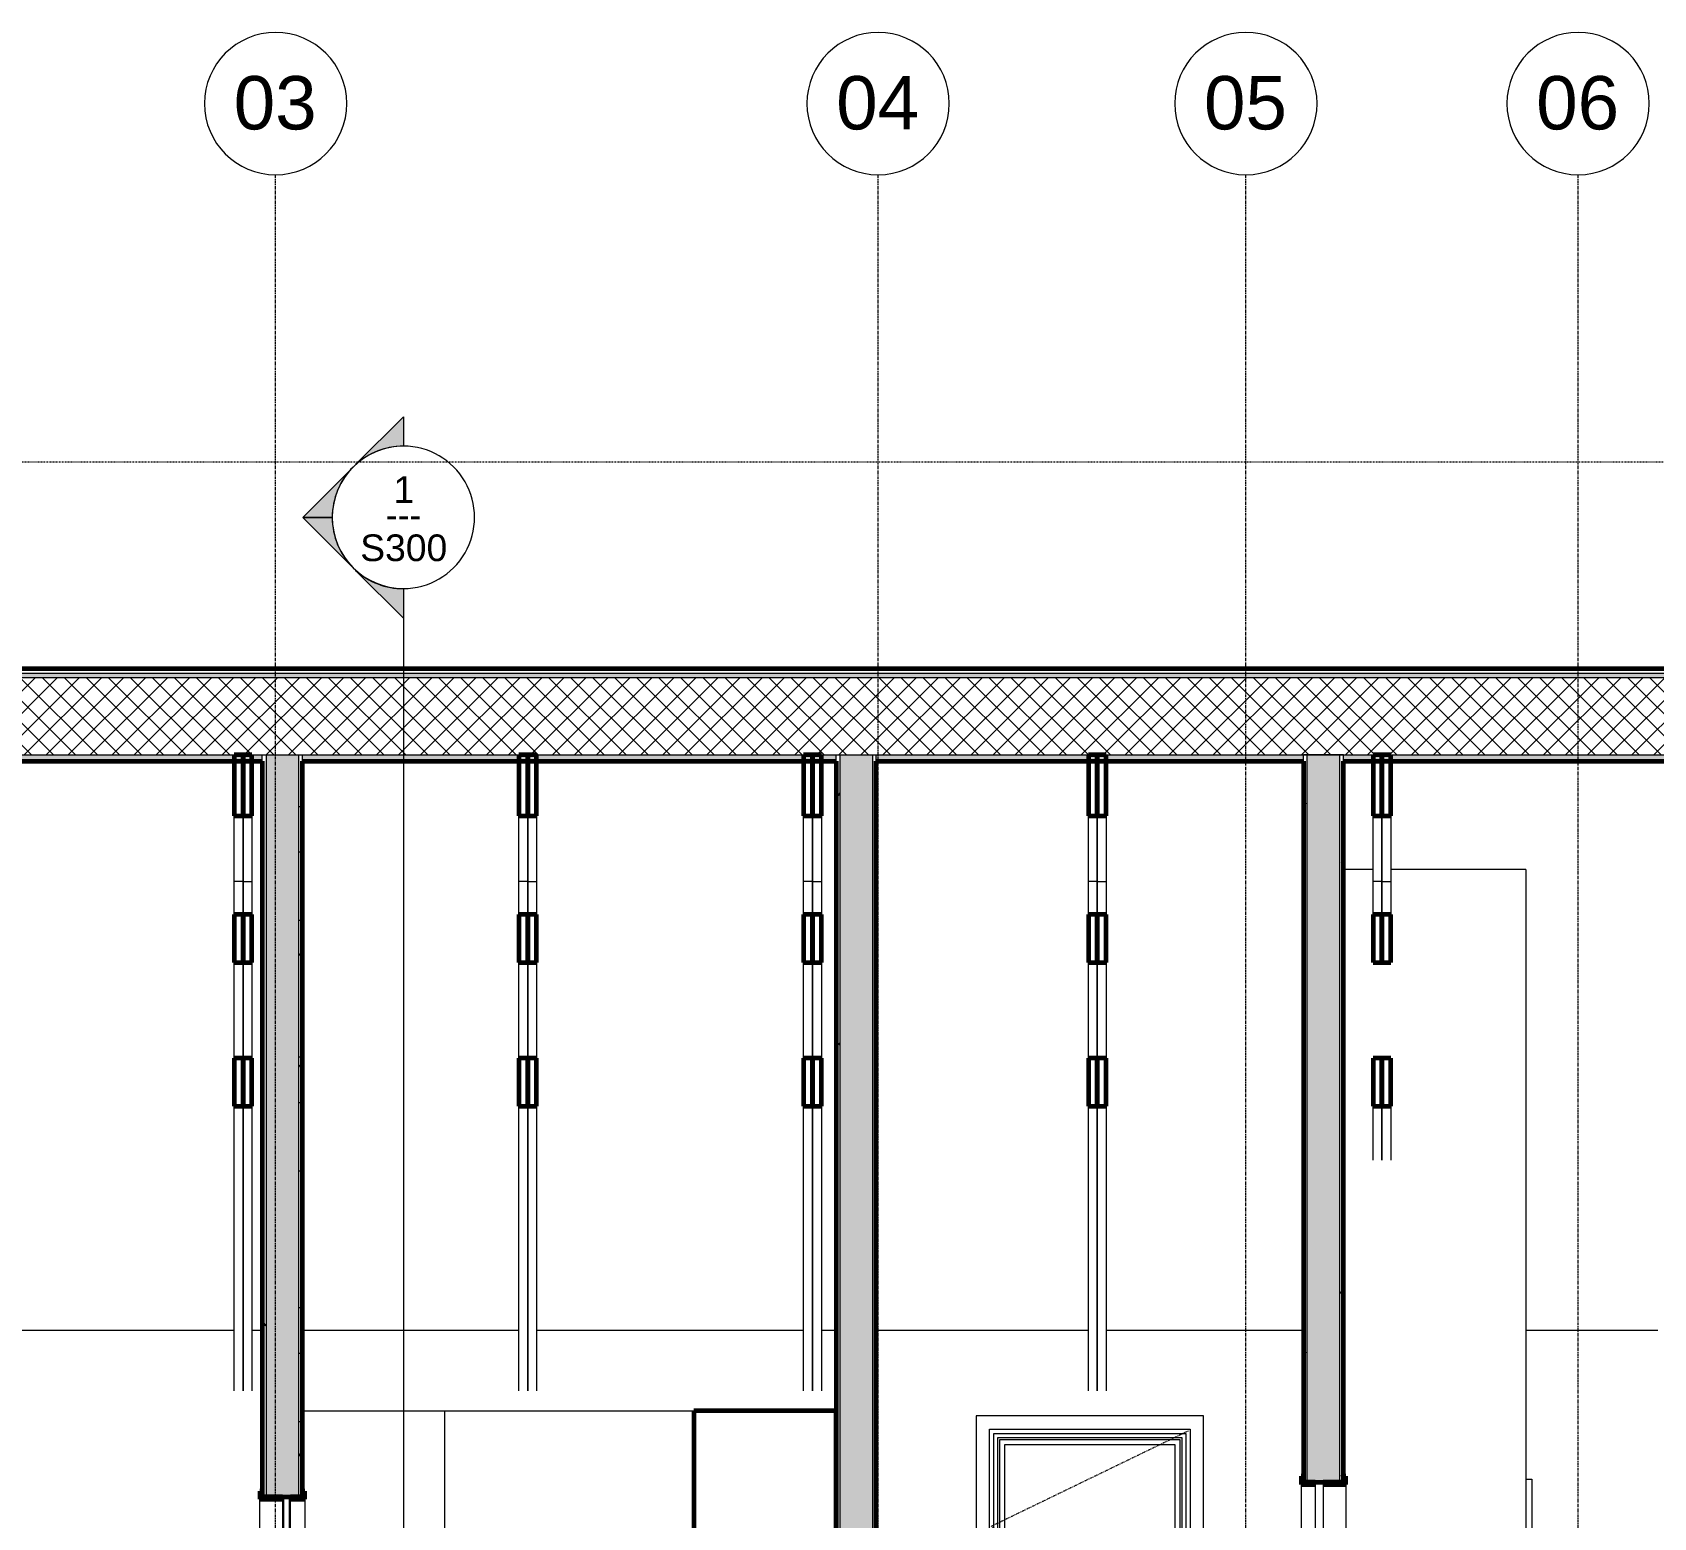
# Model space of a CAD drawing. Header units: inches. Extents: x -3225 to -1923, y -226 to 478.
# Drawn here: x -2474.3 to -2201.1, y 227.8 to 478.1 of the extents above; entities that cross this region are included whole.
import ezdxf

# ---------------------------------------------------------------- set-up
doc = ezdxf.new("R2010")
doc.units = ezdxf.units.IN
doc.header["$MEASUREMENT"] = 0
for name, pattern in [('Aligning Line 1_8_', [0.25, 0.125, -0.125]), ('Dash 1_16_', [0.12499999999999999, 0.06249999999999999, -0.06249999999999999]), ('Grid Line 1_2_', [0.8749999999999999, 0.4999999999999999, -0.125, 0.125, -0.125])]:
    doc.linetypes.add(name, pattern=pattern)
for name, color, linetype, lineweight in [('A-DOOR', 31, 'Continuous', 18), ('A-DOOR-1', 31, 'Continuous', 60), ('A-DOOR-2', 31, 'Continuous', 9), ('A-GLAZ', 151, 'Continuous', 18), ('A-GLAZ-1', 151, 'Continuous', 9), ('A-GLAZ-3', 151, 'Dash 1_16_', 9), ('A-ROOF', 132, 'Continuous', 18), ('A-ROOF-1', 132, 'Continuous', 60), ('A-ROOF-PATT-1', 132, 'Continuous', 9), ('A-WALL', 113, 'Continuous', 18), ('A-WALL-PATT-1', 111, 'Continuous', 9), ('G-ANNO-SYMB', 111, 'Aligning Line 1_8_', 9), ('G-ANNO-SYMB-1', 111, 'Continuous', 9), ('I-WALL', 2, 'Continuous', 18), ('I-WALL-1', 2, 'Continuous', 60), ('Q-CASE', 31, 'Continuous', 9), ('Q-CASE-1', 31, 'Continuous', 60), ('S-BEAM', 12, 'Continuous', 9), ('S-BEAM-1', 12, 'Continuous', 60), ('S-GRID-1', 1, 'Grid Line 1_2_', 9), ('S-GRID-IDEN', 1, 'Continuous', 9)]:
    doc.layers.add(name, color=color, linetype=linetype, lineweight=lineweight)
doc.styles.add('Arial', font='arial.ttf', dxfattribs={"height": 8.999999999999993})
doc.styles.add('Arial_1', font='arial.ttf', dxfattribs={"height": 4.499999999999996})
doc.styles.add('Century Gothic', font='ufonts.com_century-gothic.ttf', dxfattribs={"height": 4.499999999999996})
pattern_1 = [(0, (-2625.466, 124.937), (15.36, 3.84), [0.634, -10.886, 0.634, -10.886, -61.44]), (0, (-2625.466, 124.937), (15.36, 3.84), [-23.04, 0.634, -22.406, 0.634, -10.886, -26.88]), (0, (-2625.466, 124.937), (15.36, 3.84), [-57.6, 0.634, -7.046, 0.634, -18.566]), (120, (-2619.706, 126.857), (-11.00553755053224, 11.38215020212898), [0.6339999999999999, -10.886, 0.6339999999999999, -10.886, -61.43999999999999]), (120, (-2619.706, 126.857), (-11.00553755053224, 11.38215020212898), [-23.04, 0.6339999999999999, -22.406, 0.6339999999999999, -10.886, -26.88]), (120, (-2619.706, 126.857), (-11.00553755053224, 11.38215020212898), [-57.59999999999999, 0.6339999999999999, -7.045999999999999, 0.6339999999999999, -18.566]), (240, (-2617.786, 134.537), (-4.354462449467752, -15.22215020212898), [0.634, -10.886, 0.634, -10.886, -61.44]), (240, (-2617.786, 134.537), (-4.354462449467752, -15.22215020212898), [-23.04, 0.634, -22.406, 0.634, -10.886, -26.88]), (240, (-2617.786, 134.537), (-4.354462449467752, -15.22215020212898), [-57.6, 0.634, -7.046, 0.634, -18.566])]
pattern_2 = [(161.57, (-2625.226, 125.177), (-1.920451243170269, 0.0001503521435954891), [0, -13.661, 1.517, 0]), (18.43, (-2625.706, 125.177), (-1.920451243170269, -0.0001503521435952671), [0, -13.661, 1.517, 0]), (108.43, (-2625.226, 125.177), (0.9599690737280706, -4.800736649461796), [4.552999999999999, -10.625]), (71.57, (-2625.706, 125.177), (0.9599690737280713, 4.800736649461796), [4.553, -10.625])]

# ---------------------------------------------------------------- blocks, each defined once
blk = doc.blocks.new('Truss - Truss-2014843-Section 12')
at = {"layer": 'S-BEAM'}
for p, q in [((-2680.336683847693, 335.000563642581), (-2680.336683847693, 346.0762190368728)), ((-2678.836683847694, 335.0005636425847), (-2678.836683847694, 346.0762190368732)), ((-2678.836683847693, 346.0762190368728), (-2678.836683847693, 335.0005636425808)), ((-2677.336683847694, 346.0762190368731), (-2677.336683847694, 335.0005636425847)), ((-2680.336683847694, 329.4627359454362), (-2680.336683847694, 335.0005636425811)), ((-2678.836683847694, 335.0005636425811), (-2680.336683847694, 335.0005636425811)), ((-2678.836683847694, 335.0005636425847), (-2677.336683847694, 335.0005636425847)), ((-2678.836683847693, 329.4627359454361), (-2678.836683847693, 335.0005636425808)), ((-2678.836683847694, 335.0005636425811), (-2678.836683847694, 329.4627359454362)), ((-2677.336683847693, 335.0005636425809), (-2677.336683847693, 329.4627359454361)), ((-2680.336683847693, 305.2175068911974), (-2680.336683847693, 321.3569895269995)), ((-2678.836683847693, 305.2175068911989), (-2678.836683847693, 321.3569895269996)), ((-2678.836683847693, 321.3569895269996), (-2678.836683847693, 305.2175068911989)), ((-2677.336683847693, 321.3569895270002), (-2677.336683847693, 305.2175068911989)), ((-2680.33668384769, 249.124999999883), (-2680.336683847691, 297.1117604727613)), ((-2678.836683847691, 297.1117604727612), (-2678.83668384769, 249.124999999883)), ((-2678.836683847695, 249.1249999998833), (-2678.836683847695, 297.1117604727617)), ((-2677.336683847695, 297.1117604727616), (-2677.336683847695, 249.1249999998833))]:
    blk.add_line(p, q, dxfattribs=at)
at = {"layer": 'S-BEAM-1'}
for p, q in [((-2678.836683847693, 356.329267364078), (-2680.336683847693, 356.3292673640781)), ((-2680.336683847693, 356.3292673640781), (-2680.336683847693, 346.0762190368728)), ((-2677.336683847693, 356.3292673640776), (-2678.836683847693, 356.3292673640776)), ((-2678.836683847693, 356.3292673640776), (-2678.836683847694, 346.0762190368731)), ((-2678.836683847693, 346.0762190368728), (-2678.836683847693, 356.329267364078)), ((-2677.336683847694, 346.0762190368731), (-2677.336683847693, 356.3292673640776)), ((-2680.336683847693, 346.0762190368728), (-2678.836683847693, 346.0762190368728)), ((-2678.836683847694, 346.0762190368731), (-2677.336683847694, 346.0762190368731)), ((-2680.336683847694, 329.4627359454362), (-2680.336683847694, 321.3569895269995)), ((-2678.836683847694, 329.4627359454362), (-2680.336683847694, 329.4627359454362)), ((-2678.836683847693, 329.4627359454361), (-2678.836683847692, 321.3569895270002)), ((-2677.336683847693, 329.4627359454361), (-2678.836683847693, 329.4627359454361)), ((-2678.836683847694, 321.3569895269995), (-2678.836683847694, 329.4627359454362)), ((-2677.336683847692, 321.3569895270002), (-2677.336683847693, 329.4627359454361)), ((-2680.336683847694, 321.3569895269995), (-2678.836683847694, 321.3569895269995)), ((-2678.836683847692, 321.3569895270002), (-2677.336683847692, 321.3569895270002)), ((-2678.836683847691, 305.2175068911974), (-2680.336683847691, 305.2175068911974)), ((-2680.336683847691, 305.2175068911974), (-2680.336683847691, 297.1117604727613)), ((-2678.836683847691, 297.1117604727612), (-2678.836683847691, 305.2175068911974)), ((-2677.336683847695, 305.2175068911989), (-2678.836683847695, 305.2175068911989)), ((-2678.836683847695, 305.2175068911989), (-2678.836683847695, 297.1117604727617)), ((-2677.336683847695, 297.1117604727616), (-2677.336683847695, 305.2175068911989)), ((-2680.336683847691, 297.1117604727613), (-2678.836683847691, 297.1117604727612)), ((-2678.836683847695, 297.1117604727617), (-2677.336683847695, 297.1117604727616))]:
    blk.add_line(p, q, dxfattribs=at)
blk = doc.blocks.new('Truss - Truss-V6-Section 12')
at = {"layer": 'S-BEAM'}
for p, q in [((-2248.336683847693, 335.0005636425809), (-2248.336683847693, 346.0762190368728)), ((-2246.836683847694, 335.0005636425847), (-2246.836683847694, 346.0762190368732)), ((-2246.836683847693, 346.0762190368728), (-2246.836683847693, 335.0005636425809)), ((-2245.336683847694, 346.0762190368731), (-2245.336683847694, 335.0005636425847)), ((-2248.336683847694, 329.4627359454362), (-2248.336683847694, 335.0005636425811)), ((-2246.836683847694, 335.0005636425811), (-2248.336683847694, 335.0005636425811)), ((-2246.836683847694, 335.0005636425847), (-2245.336683847694, 335.0005636425847)), ((-2246.836683847693, 329.4627359454361), (-2246.836683847693, 335.0005636425809)), ((-2246.836683847694, 335.0005636425811), (-2246.836683847694, 329.4627359454362)), ((-2245.336683847693, 335.0005636425809), (-2245.336683847693, 329.4627359454361)), ((-2248.336683847691, 287.9999999998815), (-2248.336683847691, 297.1117604727613)), ((-2246.836683847691, 297.1117604727612), (-2246.836683847691, 287.9999999998815)), ((-2246.836683847695, 287.9999999998819), (-2246.836683847695, 297.1117604727617)), ((-2245.336683847695, 297.1117604727616), (-2245.336683847695, 287.9999999998819))]:
    blk.add_line(p, q, dxfattribs=at)
at = {"layer": 'S-BEAM-1'}
for p, q in [((-2246.836683847693, 356.329267364078), (-2248.336683847693, 356.3292673640781)), ((-2248.336683847693, 356.3292673640781), (-2248.336683847693, 346.0762190368728)), ((-2245.336683847693, 356.3292673640776), (-2246.836683847693, 356.3292673640776)), ((-2246.836683847693, 356.3292673640776), (-2246.836683847694, 346.0762190368731)), ((-2246.836683847693, 346.0762190368728), (-2246.836683847693, 356.329267364078)), ((-2245.336683847694, 346.0762190368731), (-2245.336683847693, 356.3292673640776)), ((-2248.336683847693, 346.0762190368728), (-2246.836683847693, 346.0762190368728)), ((-2246.836683847694, 346.0762190368731), (-2245.336683847694, 346.0762190368731)), ((-2248.336683847694, 329.4627359454362), (-2248.336683847694, 321.3569895269995)), ((-2246.836683847694, 329.4627359454362), (-2248.336683847694, 329.4627359454362)), ((-2246.836683847693, 329.4627359454361), (-2246.836683847693, 321.3569895270002)), ((-2245.336683847693, 329.4627359454361), (-2246.836683847693, 329.4627359454361)), ((-2246.836683847694, 321.3569895269995), (-2246.836683847694, 329.4627359454362)), ((-2245.336683847693, 321.3569895270002), (-2245.336683847693, 329.4627359454361)), ((-2248.336683847694, 321.3569895269995), (-2246.836683847694, 321.3569895269995)), ((-2246.836683847693, 321.3569895270002), (-2245.336683847693, 321.3569895270002)), ((-2246.836683847691, 305.2175068911974), (-2248.336683847691, 305.2175068911974)), ((-2248.336683847691, 305.2175068911974), (-2248.336683847691, 297.1117604727613)), ((-2246.836683847691, 297.1117604727612), (-2246.836683847691, 305.2175068911974)), ((-2245.336683847695, 305.2175068911989), (-2246.836683847695, 305.2175068911989)), ((-2246.836683847695, 305.2175068911989), (-2246.836683847695, 297.1117604727617)), ((-2245.336683847695, 297.1117604727616), (-2245.336683847695, 305.2175068911989)), ((-2248.336683847691, 297.1117604727613), (-2246.836683847691, 297.1117604727612)), ((-2246.836683847695, 297.1117604727617), (-2245.336683847695, 297.1117604727616))]:
    blk.add_line(p, q, dxfattribs=at)
blk = doc.blocks.new('Window-Casement-Andersen-A_Series - ACW3030-2462443-Section 12')
at = {"layer": 'A-GLAZ-1'}
for p, q in [((-2569.992933847689, 244.9062500000012), (-2608.305433847689, 244.9062500000012)), ((-2608.305433847689, 244.9062500000012), (-2608.305433847689, 207.1875000000005)), ((-2569.992933847689, 207.1875000000005), (-2569.992933847689, 244.9062500000012)), ((-2606.055433847689, 209.4375000000006), (-2606.055433847689, 242.656250000001)), ((-2606.055433847689, 242.656250000001), (-2572.242933847689, 242.656250000001)), ((-2605.342183847688, 241.9430000000011), (-2572.961683847689, 241.9430000000011)), ((-2605.342183847688, 210.1500000000001), (-2605.342183847688, 241.9430000000011)), ((-2604.662183847689, 210.1500000000001), (-2604.662183847689, 241.2630000000012)), ((-2604.662183847689, 241.2630000000012), (-2573.636183847689, 241.2630000000012)), ((-2604.302183847688, 211.3047865365813), (-2604.302183847688, 240.9030000000012)), ((-2604.302183847688, 240.9030000000012), (-2573.992933847689, 240.9030000000012)), ((-2573.992933847689, 240.9030000000012), (-2573.992933847689, 211.3047865365813)), ((-2573.636183847689, 241.2630000000012), (-2573.636183847689, 210.1500000000001)), ((-2572.961683847689, 241.9430000000011), (-2572.961683847689, 210.1500000000001)), ((-2572.242933847689, 242.656250000001), (-2572.242933847689, 209.4375000000006)), ((-2603.461683847689, 212.2382812499998), (-2603.461683847689, 240.0625000000011)), ((-2603.461683847689, 240.0625000000011), (-2574.836683847689, 240.0625000000011)), ((-2574.836683847689, 240.0625000000011), (-2574.836683847689, 212.2382812499998)), ((-2604.662183847689, 211.206), (-2573.636183847689, 211.206)), ((-2604.302183847688, 211.3047865365814), (-2573.992933847689, 211.3047865365814)), ((-2574.836683847689, 212.2382812499998), (-2603.461683847689, 212.2382812499998)), ((-2572.242933847689, 209.4375000000006), (-2606.055433847689, 209.4375000000006)), ((-2572.961683847689, 210.1500000000001), (-2605.342183847688, 210.1500000000001)), ((-2608.305433847689, 207.1875000000005), (-2569.992933847689, 207.1875000000005))]:
    blk.add_line(p, q, dxfattribs=at)
at = {"layer": 'A-GLAZ-3'}
for p, q in [((-2572.492933847689, 242.3921020862234), (-2605.791285933911, 226.2710510431118)), ((-2605.791285933911, 226.2710510431118), (-2572.492933847689, 209.1068979137779))]:
    blk.add_line(p, q, dxfattribs=at)
blk = doc.blocks.new('Sliding_Door_Pocket_door_-_Wood_8628 - 3X7-2102463-Section 12')
at = {"layer": 'A-DOOR'}
for p, q in [((-2260.480384635081, 233.3562992127038), (-2260.480384635081, 149.9999999999998)), ((-2258.11817991071, 233.3562992127038), (-2258.11817991071, 149.9999999999998)), ((-2256.740227154804, 233.3562992127038), (-2256.740227154804, 149.9999999999998)), ((-2252.942983060278, 233.3562992127038), (-2252.942983060278, 149.9999999999998))]:
    blk.add_line(p, q, dxfattribs=at)
at = {"layer": 'A-DOOR-1'}
for p, q in [((-2260.08668384768, 234.7342519686094), (-2260.480384635081, 234.7342519686094)), ((-2260.480384635081, 234.7342519686094), (-2260.480384635081, 233.3562992127038)), ((-2260.480384635081, 233.3562992127038), (-2258.11817991071, 233.3562992127038)), ((-2260.08668384768, 233.7500000001053), (-2260.08668384768, 234.7342519686094)), ((-2258.11817991071, 233.7500000001053), (-2260.08668384768, 233.7500000001053)), ((-2258.11817991071, 233.3562992127038), (-2258.11817991071, 233.7500000001053)), ((-2253.33668384768, 233.7500000001053), (-2256.740227154804, 233.7500000001053)), ((-2256.740227154804, 233.7500000001053), (-2256.740227154804, 233.3562992127038)), ((-2256.740227154804, 233.3562992127038), (-2252.942983060278, 233.3562992127038)), ((-2253.33668384768, 234.7342519686093), (-2253.33668384768, 233.7500000001053)), ((-2252.942983060278, 234.7342519686093), (-2253.33668384768, 234.7342519686093)), ((-2252.942983060278, 233.3562992127038), (-2252.942983060278, 234.7342519686093))]:
    blk.add_line(p, q, dxfattribs=at)
blk = doc.blocks.new('Generic Models 251 - Generic Models 251-2102961-Section 12')
at = {"layer": 'Q-CASE'}
for p, q in [((-2428.836683847682, 245.7499999999999), (-2404.836683847682, 245.7499999999999)), ((-2404.836683847682, 245.7499999999999), (-2362.836683847682, 245.7499999999999)), ((-2404.836683847682, 149.9999999999997), (-2404.836683847682, 245.7499999999999))]:
    blk.add_line(p, q, dxfattribs=at)
at = {"layer": 'Q-CASE-1'}
for p, q in [((-2338.836683847682, 245.7499999999999), (-2362.836683847682, 245.7499999999999)), ((-2362.836683847682, 245.7499999999999), (-2362.836683847682, 149.7499999999999)), ((-2338.836683847682, 149.7499999999999), (-2338.836683847682, 245.7499999999999)), ((-2362.836683847682, 149.7499999999999), (-2338.836683847682, 149.7499999999999))]:
    blk.add_line(p, q, dxfattribs=at)
blk = doc.blocks.new('Sliding_Door_Pocket_door_-_Wood_8628 - 3X7-2103771-Section 12')
at = {"layer": 'A-DOOR'}
for p, q in [((-2435.980384635084, 149.9999999999998), (-2435.980384635084, 230.8562992125213)), ((-2432.183140540557, 230.8562992125213), (-2432.183140540557, 193.7065984413504)), ((-2431.986290146856, 231.2499999999229), (-2431.986290146856, 149.9999999999998)), ((-2431.002038178352, 149.9999999999998), (-2431.002038178352, 231.2499999999229)), ((-2430.805187784652, 193.7065984413503), (-2430.805187784652, 230.8562992125213)), ((-2428.44298306028, 230.8562992125213), (-2428.44298306028, 196.4625984251967)), ((-2432.183140540557, 193.3130865980195), (-2432.183140540557, 164.1790393862322)), ((-2430.805187784652, 164.1790393862322), (-2430.805187784652, 193.3130865980195)), ((-2432.183140540557, 163.7855275429014), (-2432.183140540557, 149.9999999999998)), ((-2430.805187784652, 149.9999999999998), (-2430.805187784652, 163.7855275429014)), ((-2428.44298306028, 161.029527559055), (-2428.44298306028, 149.9999999999998))]:
    blk.add_line(p, q, dxfattribs=at)
at = {"layer": 'A-DOOR-1'}
for p, q in [((-2435.586683847682, 232.2342519684269), (-2435.980384635084, 232.2342519684269)), ((-2435.980384635084, 232.2342519684269), (-2435.980384635084, 230.8562992125213)), ((-2435.980384635084, 230.8562992125213), (-2432.183140540557, 230.8562992125213)), ((-2435.586683847682, 231.2499999999229), (-2435.586683847682, 232.2342519684269)), ((-2432.183140540557, 231.2499999999229), (-2435.586683847682, 231.2499999999229)), ((-2432.183140540557, 230.8562992125213), (-2432.183140540557, 231.2499999999229)), ((-2430.805187784652, 231.2499999999229), (-2430.805187784652, 230.8562992125213)), ((-2428.836683847682, 231.2499999999229), (-2430.805187784652, 231.2499999999229)), ((-2430.805187784652, 230.8562992125213), (-2428.44298306028, 230.8562992125213)), ((-2428.44298306028, 232.2342519684269), (-2428.836683847682, 232.2342519684269)), ((-2428.836683847682, 232.2342519684269), (-2428.836683847682, 231.2499999999229)), ((-2428.44298306028, 230.8562992125213), (-2428.44298306028, 232.2342519684269))]:
    blk.add_line(p, q, dxfattribs=at)
at = {"layer": 'A-DOOR-2'}
for p, q in [((-2435.41148699725, 196.4625984251967), (-2435.41148699725, 161.0295275590549)), ((-2435.41148699725, 196.4625984251967), (-2434.939046052368, 196.4625984251967)), ((-2434.939046052368, 196.4625984251967), (-2434.466605107486, 196.4625984251967)), ((-2434.466605107486, 161.0295275590549), (-2434.466605107486, 196.4625984251967)), ((-2431.986290146856, 194.2972440944881), (-2432.143770461817, 194.2972440944881)), ((-2432.143770461817, 193.5098425196849), (-2432.143770461817, 194.2972440944881)), ((-2430.844557863391, 194.2972440944881), (-2431.002038178352, 194.2972440944881)), ((-2430.844557863392, 194.2972440944881), (-2430.844557863392, 193.5098425196849)), ((-2428.521723217722, 196.4625984251967), (-2428.521723217722, 161.0295275590549)), ((-2428.521723217722, 196.4625984251967), (-2428.049282272841, 196.4625984251967)), ((-2428.049282272841, 196.4625984251967), (-2427.576841327959, 196.4625984251967)), ((-2427.576841327958, 161.0295275590549), (-2427.576841327958, 196.4625984251967)), ((-2432.143770461817, 193.7066929133857), (-2434.702825579927, 193.7066929133857)), ((-2434.702825579927, 193.3129921259841), (-2432.143770461817, 193.3129921259841)), ((-2432.143770461817, 192.7224409448818), (-2432.143770461817, 193.5098425196849)), ((-2432.143770461817, 192.7224409448817), (-2431.986290146856, 192.7224409448817)), ((-2431.002038178352, 192.7224409448817), (-2430.844557863391, 192.7224409448817)), ((-2428.285502745281, 193.7066929133857), (-2430.844557863391, 193.7066929133857)), ((-2430.844557863392, 193.5098425196849), (-2430.844557863392, 192.7224409448818)), ((-2430.844557863391, 193.3129921259841), (-2428.285502745281, 193.3129921259841)), ((-2432.143770461817, 164.1791338582676), (-2434.702825579927, 164.1791338582676)), ((-2431.986290146856, 164.7696850393699), (-2432.143770461817, 164.7696850393699)), ((-2432.143770461817, 163.9822834645668), (-2432.143770461817, 164.7696850393699)), ((-2432.143770461817, 163.1948818897636), (-2432.143770461817, 163.9822834645668)), ((-2430.844557863391, 164.7696850393699), (-2431.002038178352, 164.7696850393699)), ((-2430.844557863392, 164.7696850393699), (-2430.844557863392, 163.9822834645668)), ((-2428.285502745281, 164.1791338582676), (-2430.844557863391, 164.1791338582676)), ((-2430.844557863392, 163.9822834645668), (-2430.844557863392, 163.1948818897636)), ((-2434.702825579927, 163.785433070866), (-2432.143770461817, 163.785433070866)), ((-2432.143770461817, 163.1948818897636), (-2431.986290146856, 163.1948818897636)), ((-2431.002038178352, 163.1948818897636), (-2430.844557863391, 163.1948818897636)), ((-2430.844557863391, 163.785433070866), (-2428.285502745281, 163.785433070866)), ((-2434.939046052368, 161.029527559055), (-2435.41148699725, 161.029527559055)), ((-2434.466605107486, 161.029527559055), (-2434.939046052368, 161.029527559055)), ((-2428.049282272841, 161.029527559055), (-2428.521723217722, 161.029527559055)), ((-2427.576841327959, 161.029527559055), (-2428.049282272841, 161.029527559055))]:
    blk.add_line(p, q, dxfattribs=at)
blk = doc.blocks.new('Door-Double-Sliding - 5x7-2406221-Section 12')
at = {"layer": 'A-DOOR-2'}
for p, q in [((-2222.586683847685, 234.2499999999997), (-2221.586683847684, 234.2499999999997)), ((-2221.586683847684, 234.2499999999997), (-2221.586683847684, 149.9999999999998))]:
    blk.add_line(p, q, dxfattribs=at)
blk = doc.blocks.new('Grid - Grid Head - Circle-50561-Section 12')
at = {"layer": 'S-GRID-IDEN'}
for start, end in [(0, 180), (180, 359.9999999999991)]:
    blk.add_arc((-2527.617933847798, 466.144851089382), 12, start, end, dxfattribs=at)
blk = doc.blocks.new('Section - Section Head - Filled-22785-Section 12')
at = {"layer": 'G-ANNO-SYMB-1'}
h = blk.add_hatch(color=256, dxfattribs=at)
edge = h.paths.add_edge_path(flags=0)
edge.add_arc((-2411.798738118747, 396.3759802906873), 12.01561779548172, 89.99999999999977, 132.0783950246236, ccw=False)
edge.add_line((-2411.798738118747, 408.3915980861691), (-2411.798738118746, 413.3465430391644))
edge.add_line((-2411.798738118746, 413.3465430391644), (-2419.850965797065, 405.294315360846))
h = blk.add_hatch(color=256, dxfattribs=at)
edge = h.paths.add_edge_path(flags=0)
edge.add_line((-2420.284019492985, 404.8612616649258), (-2428.769300867224, 396.3759802906873))
edge.add_line((-2428.769300867224, 396.3759802906873), (-2423.798738118747, 396.3759802906873))
edge.add_arc((-2411.798738118747, 396.3759802906872), 12.0000000000001, 135.0000000000002, 179.9999999999998, ccw=False)
h = blk.add_hatch(color=256, dxfattribs=at)
edge = h.paths.add_edge_path(flags=0)
edge.add_arc((-2411.798738118747, 396.3759802906873), 11.99999999999997, 180.0000000000002, 224.9999999999998, ccw=False)
edge.add_line((-2423.798738118747, 396.3759802906873), (-2428.769300867224, 396.3759802906873))
edge.add_line((-2428.769300867224, 396.3759802906873), (-2420.284019492985, 387.8906989164487))
h = blk.add_hatch(color=256, dxfattribs=at)
edge = h.paths.add_edge_path(flags=0)
edge.add_line((-2419.850965797065, 387.4576452205286), (-2411.798738118747, 379.40541754221))
edge.add_line((-2411.798738118747, 379.40541754221), (-2411.798738118747, 384.3603624952053))
edge.add_arc((-2411.798738118747, 396.3759802906872), 12.01561779548195, 227.9216049753764, 270, ccw=False)
for p, q in [((-2419.850965797065, 405.294315360846), (-2411.798738118746, 413.3465430391644)), ((-2411.798738118746, 413.3465430391644), (-2411.798738118747, 408.3915980861691)), ((-2428.769300867224, 396.3759802906873), (-2420.284019492985, 404.8612616649258)), ((-2423.798738118747, 396.3759802906873), (-2428.769300867224, 396.3759802906873)), ((-2420.284019492985, 387.8906989164487), (-2428.769300867224, 396.3759802906873)), ((-2428.769300867224, 396.3759802906873), (-2423.798738118747, 396.3759802906873)), ((-2411.798738118747, 379.40541754221), (-2419.850965797065, 387.4576452205286)), ((-2411.798738118747, 384.3603624952053), (-2411.798738118747, 379.40541754221))]:
    blk.add_line(p, q, dxfattribs=at)
for centre, radius, start, end in [((-2411.798738118747, 396.3915980861691), 11.99999999999997, 89.99999999999987, 269.9999999999995), ((-2411.798738118747, 396.3759802906873), 12.01561779548172, 89.99999999999946, 132.0783950246232), ((-2411.798738118747, 396.3915980861691), 12, 269.9999999999996, 90), ((-2411.798738118747, 396.3759802906872), 12.0000000000001, 134.9999999999998, 179.9999999999995), ((-2411.798738118747, 396.3759802906873), 11.99999999999997, 179.9999999999999, 224.9999999999995), ((-2411.798738118747, 396.3759802906872), 12.01561779548195, 227.921604975376, 269.9999999999996)]:
    blk.add_arc(centre, radius, start, end, dxfattribs=at)

msp = doc.modelspace()

# ---------------------------------------------------------------- hatches: boundary and pattern name
at = {"layer": 'A-ROOF-PATT-1'}
h = msp.add_hatch(dxfattribs=at)
h.set_pattern_fill('FP_4', color=256, style=0, pattern_type=2)
h.set_pattern_definition([(0, (-2625.466, 124.937), (0, 2.399), []), (315, (-2625.466, 124.937), (2.398506201784769, 0), [3.393, -3.393]), (45, (-2625.466, 124.937), (2.398506201784769, 0), [3.393, -3.393])])
h.paths.add_polyline_path([(-2129.132488576443, 369.4107428160415), (-2017.086683847696, 369.4107428160415), (-2017.086683847696, 370.1178495972274), (-2716.586683847695, 370.1178495972274), (-2716.586683847695, 369.4107428160415), (-2201.780272940509, 369.4107428160415)], flags=0)
h = msp.add_hatch(dxfattribs=at)
h.set_pattern_fill('FP_3', color=256, style=0, pattern_type=2)
h.set_pattern_definition([(45, (-2625.466, 124.937), (-1.856155300614687, 1.856155300614687), []), (135, (-2625.466, 124.937), (-1.856155300614687, -1.856155300614687), [])])
h.paths.add_polyline_path([(-2492.37141039677, 356.3292673640898), (-2017.086683847696, 356.3292673640898), (-2017.086683847696, 369.4107428160415), (-2716.586683847695, 369.4107428160415), (-2716.586683847695, 356.3292673640898), (-2540.336683847681, 356.3292673640898)], flags=0)
h = msp.add_hatch(dxfattribs=at)
h.set_pattern_fill('FP_8', color=256, style=0, pattern_type=2)
h.set_pattern_definition([(355.236, (-2625.466, 129.017), (-263.999686407222, 24.00154551041361), [2.89, -286.108]), (11.31, (-2622.586, 128.777), (96.00038879358522, 24.00041352728065), [3.671, -118.705]), (45, (-2618.986, 129.497), (0, 24.0006183670338), [2.715, -31.226]), (46.84800000000001, (-2617.066, 131.417), (335.9980391434866, 360.0023588418999), [5.263999999999999, -521.0980000000001]), (12.995, (-2613.466, 135.257), (-215.9999459542883, -48.00137907127808), [3.202, -316.998]), (0, (-2610.346, 135.977), (24, 24), [6, -18]), (350.538, (-2604.346, 135.977), (-120.0002165685542, 23.9997689259726), [2.92, -143.067]), (354.289, (-2625.466, 135.497), (-215.9997167157574, 24.00143284707293), [2.412, -238.785]), (0, (-2623.066, 135.257), (24, 24), [3.6, -20.4]), (28.301, (-2619.466, 135.257), (263.9998407725956, 144.0008191714345), [3.544, -350.812]), (52.125, (-2616.346, 136.937), (-96.00034927203663, -120.0002786898721), [5.472999999999999, -268.169]), (39.289, (-2612.986, 141.257), (144.0003217478006, 119.9990162523422), [3.411, -337.693]), (6.340000000000001, (-2610.346, 143.417), (192.0000862216799, 23.99899928887655), [4.346999999999999, -212.983]), (348.111, (-2606.026, 143.897), (-335.9991111863931, 72.00184444133265), [4.66, -461.336]), (353.29, (-2625.466, 142.937), (216.0001981545138, -24.00074220124799), [4.108000000000001, -406.706]), (3.366999999999999, (-2621.386, 142.457), (384.000104996158, 24.0033050420054), [4.087, -404.6180000000001]), (33.69, (-2617.306, 142.697), (-47.99962301529407, -24.00015682010541), [4.326999999999999, -82.207]), (47.49000000000001, (-2613.706, 145.097), (239.9984349381431, 264.0019564174514), [3.907, -386.785]), (14.931, (-2611.066, 147.977), (264.0007741800173, 71.99816936805749), [3.726, -368.854]), (0, (-2607.466, 148.937), (24, 24), [2.88, -21.12]), (347.005, (-2604.586, 148.937), (215.9999459542883, -48.00137907127808), [3.202, -316.998]), (0, (-2618.026, 124.937), (24, 24), [0.063, -23.937]), (223.152, (-2614.666, 128.537), (360.0023588418998, 335.9980391434867), [5.263999999999998, -521.098]), (206.565, (-2618.506, 148.937), (-23.99973903924772, -23.99969616574361), [2.147, -51.519]), (188.13, (-2620.426, 147.977), (-144.0002175419172, -23.99965401585072), [3.394, -166.312]), (156.801, (-2623.786, 147.497), (-119.9999494011362, 48.001368529707), [1.828, -180.951]), (26.565, (-2614.666, 128.537), (23.99973903924773, 23.99969616574361), [2.683, -50.982]), (6.709999999999999, (-2612.266, 129.737), (-216.0001981545138, -24.00074220124799), [4.108000000000001, -406.706]), (349.8749999999999, (-2608.186, 130.217), (407.999252499611, -72.00207014217501), [6.826000000000001, -675.804]), (349.695, (-2625.466, 126.377), (144.0004773722358, -24.00010346994797), [2.683, -265.645]), (15.524, (-2622.826, 125.897), (-264.0001391197098, -71.99916729222556), [4.484, -443.873]), (42.879, (-2618.506, 127.097), (-311.9990113762008, -288.0003535367158), [4.585, -453.934]), (34.695, (-2615.146, 130.217), (240.0000585466054, 167.9992155655078), [3.795, -375.679]), (9.461999999999998, (-2612.026, 132.377), (120.0002165685542, 23.9997689259726), [4.38, -141.607]), (353.418, (-2607.706, 133.097), (-408.000148499216, 48.00042377539709), [6.281, -621.8589999999999]), (351.8699999999999, (-2625.466, 132.377), (-144.0002175419172, 23.99965401585069), [3.393999999999999, -166.312]), (11.31, (-2622.106, 131.897), (96.00038879358522, 24.00041352728065), [3.671, -118.705]), (42.51, (-2618.506, 132.617), (-264.0019564174514, -239.9984349381431), [3.907, -386.785]), (45, (-2615.626, 135.257), (0, 24.0006183670338), [4.412, -29.529]), (17.354, (-2612.506, 138.377), (-311.9999792583902, -95.99955307585586), [4.022999999999999, -398.29]), (356.633, (-2608.666, 139.577), (-384.000104996158, 24.0033050420054), [4.087, -404.6180000000001]), (342.897, (-2604.586, 139.337), (239.9996651397516, -72.00062971118452), [3.264, -323.171]), (351.2540000000001, (-2625.466, 138.377), (168.0002959326893, -23.99924181154126), [3.157, -312.514]), (14.931, (-2622.346, 137.897), (264.0007741800173, 71.99816936805749), [3.726, -368.854]), (32.005, (-2618.746, 138.857), (-120.0007215515191, -71.99934140750717), [4.528, -221.887]), (49.899, (-2614.906, 141.257), (-264.0002635118697, -311.9996051883133), [5.961, -590.186]), (15.945, (-2611.066, 145.817), (-96.00063981110002, -23.99911175146778), [3.494, -171.228]), (353.991, (-2607.706, 146.777), (240.0002347967737, -24.00021811345652), [4.585, -453.934]), (336.801, (-2603.146, 146.297), (119.9999494011362, -48.00136852970706), [1.828, -180.951]), (350.538, (-2625.466, 145.577), (-120.0002165685542, 23.9997689259726), [2.92, -143.067]), (10.008, (-2622.586, 145.097), (264.0004698842389, 47.99989193634791), [4.143, -410.161]), (37.405, (-2618.506, 145.817), (312.0020273557098, 239.9979040552791), [5.136, -508.486]), (29.055, (-2614.426, 124.937), (167.9992527700464, 96.00101577434502), [2.471, -244.624]), (10.784, (-2612.266, 126.137), (-384.0003557172356, -71.99766689300778), [5.131, -507.931]), (352.875, (-2607.226, 127.097), (-168.0004655641724, 24.00017706645782), [5.805, -187.689])])
h.paths.add_polyline_path([(-2419.723626032704, 355.2686071923098), (-2338.836683847682, 355.2686071923098), (-2338.836683847682, 356.3292673640898), (-2428.836683847682, 356.3292673640898), (-2428.836683847682, 355.2686071923098)], flags=0)
h.paths.add_polyline_path([(-2637.6669791249, 355.2686071923098), (-2547.086683847681, 355.2686071923098), (-2547.086683847681, 356.3292673640898), (-2709.086683847695, 356.3292673640898), (-2709.086683847695, 355.2686071923098)], flags=0)
h.paths.add_polyline_path([(-2017.086683847696, 355.2686071923098), (-2017.086683847696, 356.3292673640898), (-2253.336683847679, 356.3292673640898), (-2253.336683847679, 355.2686071923098), (-2129.132488576443, 355.2686071923098)], flags=0)
h.paths.add_polyline_path([(-2540.336683847681, 355.2686071923098), (-2435.586683847682, 355.2686071923098), (-2435.586683847682, 356.3292673640898), (-2540.336683847681, 356.3292673640898)], flags=0)
h.paths.add_polyline_path([(-2274.428057304573, 355.2686071923098), (-2260.086683847679, 355.2686071923098), (-2260.086683847679, 356.3292673640898), (-2332.086683847682, 356.3292673640898), (-2332.086683847682, 355.2686071923098)], flags=0)
at = {"layer": 'A-WALL-PATT-1'}
h = msp.add_hatch(dxfattribs=at)
h.set_pattern_fill('FP_1', color=256, style=0, pattern_type=2)
h.set_pattern_definition(pattern_1)
h.paths.add_polyline_path([(-2435.586683847682, 231.249999999923), (-2434.961683847682, 231.249999999923), (-2434.961683847682, 356.3292673640897), (-2435.586683847682, 356.3292673640897), (-2435.586683847682, 255.1151738168421)], flags=0)
h = msp.add_hatch(dxfattribs=at)
h.set_pattern_fill('FP_6', color=256, style=0, pattern_type=2)
h.set_pattern_definition(pattern_2)
h.paths.add_polyline_path([(-2434.961683847682, 231.249999999923), (-2429.461683847682, 231.249999999923), (-2429.461683847682, 356.3292673640897), (-2434.961683847682, 356.3292673640897), (-2434.961683847682, 255.1151738168421)], flags=0)
h = msp.add_hatch(dxfattribs=at)
h.set_pattern_fill('FP_1', color=256, style=0, pattern_type=2)
h.set_pattern_definition(pattern_1)
h.paths.add_polyline_path([(-2428.836683847682, 231.249999999923), (-2428.836683847682, 356.3292673640897), (-2429.461683847682, 356.3292673640897), (-2429.461683847682, 231.249999999923)], flags=0)
h = msp.add_hatch(dxfattribs=at)
h.set_pattern_fill('FP_1', color=256, style=0, pattern_type=2)
h.set_pattern_definition(pattern_1)
h.paths.add_polyline_path([(-2338.211683847682, 147.2499999999998), (-2338.211683847682, 356.3292673640897), (-2338.836683847682, 356.3292673640897), (-2338.836683847682, 147.2499999999998)], flags=0)
h = msp.add_hatch(dxfattribs=at)
h.set_pattern_fill('FP_6', color=256, style=0, pattern_type=2)
h.set_pattern_definition(pattern_2)
h.paths.add_polyline_path([(-2332.711683847682, 147.2499999999998), (-2332.711683847682, 356.3292673640897), (-2338.211683847682, 356.3292673640897), (-2338.211683847682, 147.2499999999998)], flags=0)
h = msp.add_hatch(dxfattribs=at)
h.set_pattern_fill('FP_1', color=256, style=0, pattern_type=2)
h.set_pattern_definition(pattern_1)
h.paths.add_polyline_path([(-2332.086683847682, 147.2499999999998), (-2332.086683847682, 356.3292673640897), (-2332.711683847682, 356.3292673640897), (-2332.711683847682, 147.2499999999998)], flags=0)
h = msp.add_hatch(dxfattribs=at)
h.set_pattern_fill('FP_1', color=256, style=0, pattern_type=2)
h.set_pattern_definition(pattern_1)
h.paths.add_polyline_path([(-2259.461683847679, 147.2499999999998), (-2259.461683847679, 149.7500000001823), (-2260.086683847679, 149.7500000001823), (-2260.086683847679, 147.2499999999998)], flags=0)
h.paths.add_polyline_path([(-2259.461683847679, 233.7500000001054), (-2259.461683847679, 356.3292673640897), (-2260.086683847679, 356.3292673640897), (-2260.086683847679, 233.7500000001054)], flags=0)
h = msp.add_hatch(dxfattribs=at)
h.set_pattern_fill('FP_6', color=256, style=0, pattern_type=2)
h.set_pattern_definition(pattern_2)
h.paths.add_polyline_path([(-2253.96168384768, 147.2499999999998), (-2253.96168384768, 149.7500000001823), (-2259.461683847679, 149.7500000001823), (-2259.461683847679, 147.2499999999998), (-2256.266111213558, 147.2499999999998)], flags=0)
h.paths.add_polyline_path([(-2259.461683847679, 233.7500000001054), (-2253.96168384768, 233.7500000001054), (-2253.96168384768, 356.3292673640897), (-2259.461683847679, 356.3292673640897), (-2259.461683847679, 255.1151738168421)], flags=0)
h = msp.add_hatch(dxfattribs=at)
h.set_pattern_fill('FP_1', color=256, style=0, pattern_type=2)
h.set_pattern_definition(pattern_1)
h.paths.add_polyline_path([(-2253.336683847679, 147.2499999999998), (-2253.336683847679, 149.7500000001823), (-2253.96168384768, 149.7500000001823), (-2253.96168384768, 147.2499999999998)], flags=0)
h.paths.add_polyline_path([(-2253.96168384768, 233.7500000001054), (-2253.336683847679, 233.7500000001054), (-2253.336683847679, 356.3292673640897), (-2253.96168384768, 356.3292673640897), (-2253.96168384768, 255.1151738168421)], flags=0)

# ---------------------------------------------------------------- linework, layer by layer
at = {"layer": 'A-ROOF'}
for p, q in [((-2716.586683847695, 370.1178495972272), (-2024.586683847697, 370.1178495971981)), ((-2716.586683847695, 369.4107428160412), (-2017.086683847696, 369.4107428160412)), ((-2716.586683847695, 356.3292673640896), (-2017.086683847696, 356.3292673640896))]:
    msp.add_line(p, q, dxfattribs=at)
at = {"layer": 'A-ROOF-1'}
for p, q in [((-2017.086683847696, 370.8249563784137), (-2716.586683847695, 370.8249563784137)), ((-2540.336683847681, 355.2686071923096), (-2435.586683847682, 355.2686071923096)), ((-2428.836683847682, 355.2686071923096), (-2338.836683847682, 355.2686071923096)), ((-2332.086683847682, 355.2686071923096), (-2260.08668384768, 355.2686071923096)), ((-2253.33668384768, 355.2686071923096), (-2017.086683847696, 355.2686071923096))]:
    msp.add_line(p, q, dxfattribs=at)
at = {"layer": 'A-WALL'}
for p, q in [((-2435.586683847682, 355.2686071923096), (-2435.586683847682, 356.3292673640894)), ((-2434.961683847682, 356.3292673640894), (-2434.961683847682, 231.2499999999229)), ((-2429.461683847682, 356.3292673640894), (-2429.461683847682, 231.2499999999229)), ((-2428.836683847682, 355.2686071923096), (-2428.836683847682, 356.3292673640894)), ((-2338.836683847682, 355.2686071923096), (-2338.836683847682, 356.3292673640895)), ((-2338.211683847682, 356.3292673640894), (-2338.211683847682, 147.2499999999998)), ((-2332.711683847682, 356.3292673640895), (-2332.711683847682, 147.2499999999998)), ((-2332.086683847682, 355.2686071923096), (-2332.086683847682, 356.3292673640894)), ((-2253.33668384768, 356.3292673640894), (-2260.08668384768, 356.3292673640894)), ((-2260.08668384768, 355.2686071923096), (-2260.08668384768, 356.3292673640894)), ((-2259.46168384768, 233.7500000001053), (-2259.46168384768, 356.3292673640894)), ((-2253.96168384768, 233.7500000001053), (-2253.96168384768, 356.3292673640895)), ((-2253.33668384768, 355.2686071923096), (-2253.33668384768, 356.3292673640894))]:
    msp.add_line(p, q, dxfattribs=at)
at = {"layer": 'G-ANNO-SYMB'}
msp.add_line((-2876.84458594735, 405.7698510893824), (-1983.836919848314, 405.7698510893824), dxfattribs=at)
at = {"layer": 'G-ANNO-SYMB-1'}
msp.add_line((-2411.798738118749, 384.3759802906874), (-2411.798738118749, -196.8990835732373), dxfattribs=at)
at = {"layer": 'I-WALL'}
for p, q in [((-2248.336683847693, 337.0450862465501), (-2253.33668384768, 337.0450862465498)), ((-2222.586683847685, 337.0450862465512), (-2245.336683847693, 337.0450862465503)), ((-2222.586683847685, 337.0450862465512), (-2222.586683847685, 149.9999999999997)), ((-2440.336683847693, 259.2950862465542), (-2485.336683847693, 259.2950862465542)), ((-2435.586683847682, 259.2950862465542), (-2437.336683847692, 259.2950862465542)), ((-2392.336683847693, 259.2950862465542), (-2428.836683847682, 259.2950862465542)), ((-2344.336683847693, 259.2950862465542), (-2389.336683847693, 259.2950862465542)), ((-2338.836683847682, 259.2950862465542), (-2341.336683847693, 259.2950862465542)), ((-2296.336683847693, 259.2950862465542), (-2332.086683847682, 259.2950862465542)), ((-2260.08668384768, 259.2950862465542), (-2293.336683847693, 259.2950862465542)), ((-2200.336683847693, 259.2950862465542), (-2222.586683847685, 259.2950862465542))]:
    msp.add_line(p, q, dxfattribs=at)
at = {"layer": 'I-WALL-1'}
for p, q in [((-2435.586683847682, 355.2686071923096), (-2435.586683847682, 231.2499999999229)), ((-2428.836683847682, 231.2499999999229), (-2428.836683847682, 355.2686071923096)), ((-2338.836683847682, 355.2686071923096), (-2338.836683847682, 147.2499999999998)), ((-2332.086683847682, 147.2499999999998), (-2332.086683847682, 355.2686071923096)), ((-2260.08668384768, 355.2686071923096), (-2260.08668384768, 233.7500000001053)), ((-2253.33668384768, 233.7500000001053), (-2253.33668384768, 355.2686071923096)), ((-2260.08668384768, 233.7500000001053), (-2253.33668384768, 233.7500000001053)), ((-2435.586683847682, 231.2499999999229), (-2428.836683847682, 231.2499999999229))]:
    msp.add_line(p, q, dxfattribs=at)
at = {"layer": 'S-GRID-1'}
for p, q in [((-2433.336683847699, -165.07357144496), (-2433.336683847699, 454.1448510893824)), ((-2331.774183847698, -165.07357144496), (-2331.774183847698, 454.1448510893824)), ((-2269.774183847699, -165.0735714449602), (-2269.774183847699, 454.1448510893824)), ((-2213.774183847699, -165.0735714449604), (-2213.774183847699, 454.1448510893824))]:
    msp.add_line(p, q, dxfattribs=at)

# ---------------------------------------------------------------- block references
at = {"layer": 'A-DOOR'}
for name in ['Sliding_Door_Pocket_door_-_Wood_8628 - 3X7-2102463-Section 12', 'Door-Double-Sliding - 5x7-2406221-Section 12', 'Sliding_Door_Pocket_door_-_Wood_8628 - 3X7-2103771-Section 12']:
    msp.add_blockref(name, (0, 0), dxfattribs=at)
at = {"layer": 'A-GLAZ'}
msp.add_blockref('Window-Casement-Andersen-A_Series - ACW3030-2462443-Section 12', (293.0625000000079, 0), dxfattribs=at)
at = {"layer": 'G-ANNO-SYMB-1'}
msp.add_blockref('Section - Section Head - Filled-22785-Section 12', (0, 0), dxfattribs=at)
at = {"layer": 'Q-CASE'}
msp.add_blockref('Generic Models 251 - Generic Models 251-2102961-Section 12', (0, 0), dxfattribs=at)
at = {"layer": 'S-BEAM'}
for name, p in [('Truss - Truss-2014843-Section 12', (240, 0)), ('Truss - Truss-2014843-Section 12', (287.9999999999999, 0)), ('Truss - Truss-2014843-Section 12', (335.9999999999999, 0)), ('Truss - Truss-2014843-Section 12', (383.9999999999999, 0)), ('Truss - Truss-V6-Section 12', (0, 0))]:
    msp.add_blockref(name, p, dxfattribs=at)
at = {"layer": 'S-GRID-IDEN'}
for p in [(94.28125000010242, 0), (195.8437500001023, 0), (257.8437500001025, 0), (313.843750000102, 0)]:
    msp.add_blockref('Grid - Grid Head - Circle-50561-Section 12', p, dxfattribs=at)

# ---------------------------------------------------------------- texts
at = {"layer": 'G-ANNO-SYMB-1', "char_height": 4.499999999999996, "attachment_point": 1}
for s, insert, width, style in [('1', (-2413.459226356625, 403.3302985207712), 4.241999999999996, 'Arial_1'), ('---', (-2414.784881899983, 399.0769520640783), 7.726499999999994, 'Century Gothic'), ('S300', (-2419.081273600719, 393.5121764261048), 17.87699999999998, 'Arial_1')]:
    msp.add_mtext(s, dxfattribs=dict(at, insert=insert, width=width, style=style))
at = {"layer": 'S-GRID-IDEN', "char_height": 8.999999999999993, "width": 16.96799999999999, "attachment_point": 1, "style": 'Arial'}
for s, insert in [('03', (-2440.406707208647, 470.7888208297113)), ('04', (-2338.844207208647, 470.7888208297113)), ('05', (-2276.844207208647, 470.7888208297113)), ('06', (-2220.844207208647, 470.7888208297113))]:
    msp.add_mtext(s, dxfattribs=dict(at, insert=insert))

doc.saveas('drawing.dxf')
